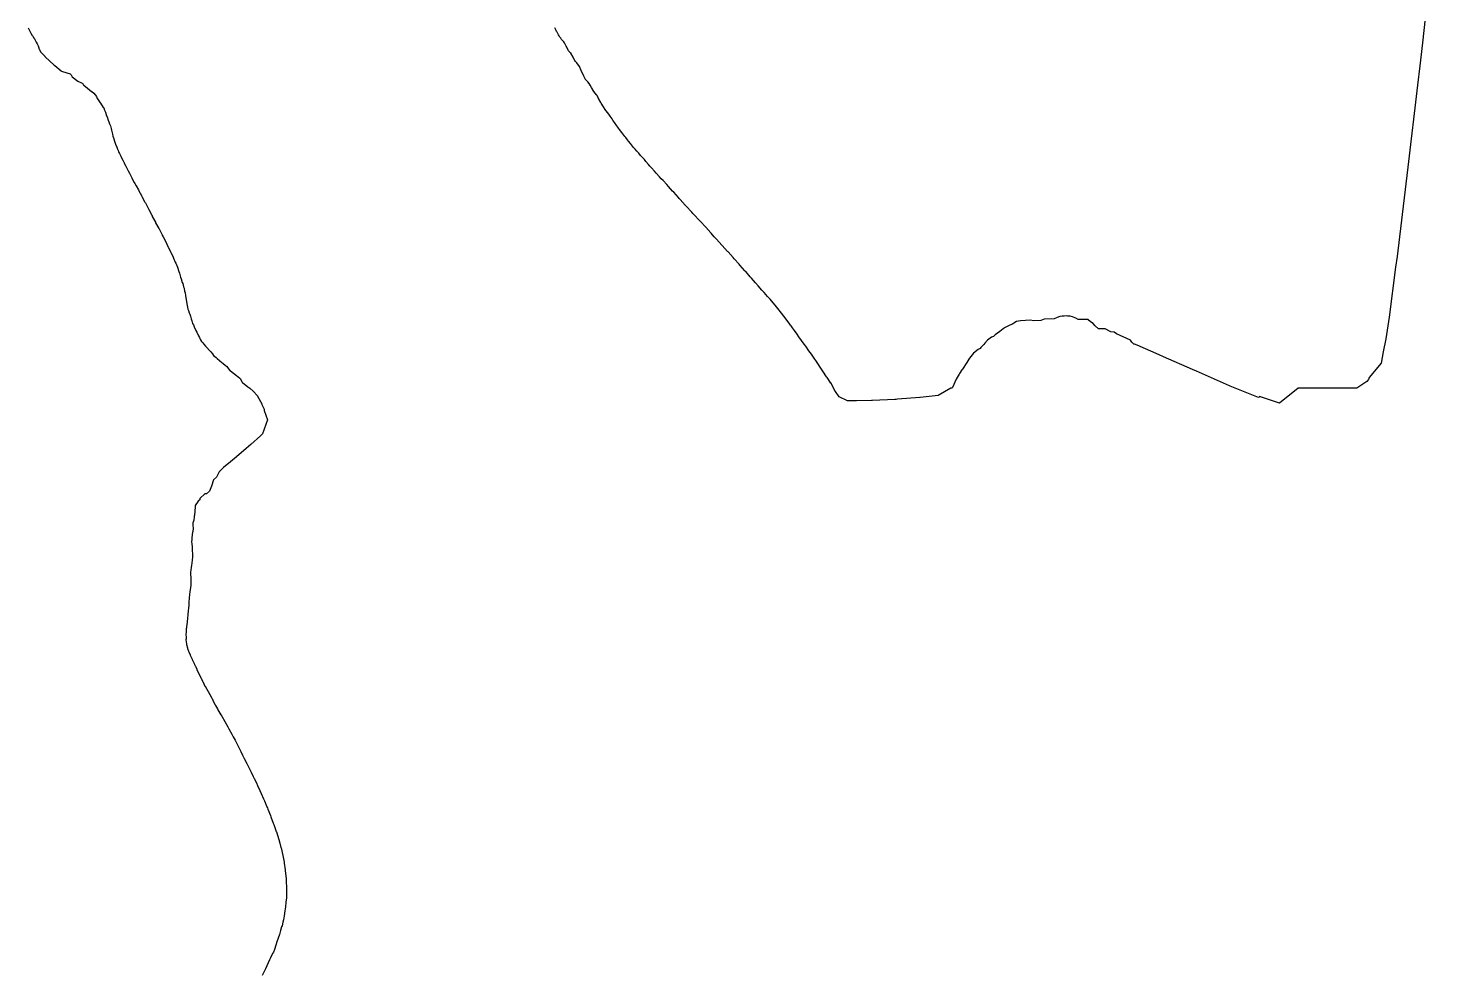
# Model space of a CAD drawing. Header units: metres. Extents: x 483462 to 484492, y 8428718 to 8429266.
# Drawn here: x 484007.09 to 484053.18, y 8428902.29 to 8428933.3 of the extents above; entities that cross this region are included whole.
import ezdxf

# ---------------------------------------------------------------- set-up
doc = ezdxf.new("R2010")
doc.units = ezdxf.units.M
doc.layers.add('C-TOPO-MINR', color=8, linetype='Continuous')

msp = doc.modelspace()

# ---------------------------------------------------------------- linework, layer by layer
at = {"layer": 'C-TOPO-MINR', "color": 8, "linetype": 'Continuous', "lineweight": -3, "elevation": 1194, "flags": 128}
for points in [[(484053.182, 8428934.752), (484052.966, 8428932.812), (484052.882, 8428932.055), (484052.809, 8428931.425), (484052.492, 8428928.723), (484052.212, 8428926.438), (484052.132, 8428925.792), (484052.085, 8428925.434), (484051.871, 8428923.795), (484051.761, 8428923.076), (484051.67, 8428922.649), (484051.613, 8428922.274), (484051.211, 8428921.811), (484051.194, 8428921.744), (484051.135, 8428921.678), (484050.812, 8428921.452), (484050.733, 8428921.452), (484049.321, 8428921.452), (484048.876, 8428921.452), (484048.261, 8428920.967), (484047.608, 8428921.183), (484047.592, 8428921.166), (484047.574, 8428921.15), (484046.809, 8428921.452), (484046.645, 8428921.524), (484046.625, 8428921.533), (484045.536, 8428922.011), (484045.404, 8428922.068), (484044.446, 8428922.492), (484044.308, 8428922.548), (484043.584, 8428922.87), (484043.499, 8428922.899), (484043.468, 8428922.905), (484043.412, 8428922.966), (484043.36, 8428923.03), (484042.9, 8428923.247), (484042.831, 8428923.299), (484042.721, 8428923.312), (484042.535, 8428923.405), (484042.314, 8428923.409), (484042.206, 8428923.504), (484042.13, 8428923.579), (484042.052, 8428923.64), (484041.954, 8428923.718), (484041.637, 8428923.715), (484041.562, 8428923.756), (484041.505, 8428923.784), (484041.459, 8428923.8), (484041.382, 8428923.82), (484041.335, 8428923.826), (484041.294, 8428923.829), (484041.244, 8428923.831), (484041.186, 8428923.829), (484041.114, 8428923.823), (484041.039, 8428923.809), (484040.946, 8428923.785), (484040.847, 8428923.735), (484040.527, 8428923.726), (484040.417, 8428923.685), (484040.167, 8428923.672), (484040.071, 8428923.688), (484039.74, 8428923.668), (484039.612, 8428923.653), (484039.521, 8428923.594), (484039.456, 8428923.553), (484039.391, 8428923.528), (484039.306, 8428923.484), (484039.242, 8428923.457), (484039.17, 8428923.406), (484039.059, 8428923.321), (484038.99, 8428923.265), (484038.915, 8428923.21), (484038.859, 8428923.159), (484038.789, 8428923.13), (484038.661, 8428923.037), (484038.575, 8428922.937), (484038.534, 8428922.897), (484038.478, 8428922.835), (484038.444, 8428922.797), (484038.414, 8428922.758), (484038.351, 8428922.729), (484038.193, 8428922.604), (484038.071, 8428922.446), (484038.045, 8428922.409), (484037.975, 8428922.299), (484037.838, 8428922.087), (484037.819, 8428922.057), (484037.742, 8428921.938), (484037.728, 8428921.914), (484037.632, 8428921.756), (484037.504, 8428921.481), (484037.503, 8428921.479), (484037.502, 8428921.478), (484037.481, 8428921.452), (484037.456, 8428921.452), (484037.036, 8428921.215), (484036.444, 8428921.152), (484036.428, 8428921.149), (484035.695, 8428921.093), (484035.655, 8428921.089), (484035.608, 8428921.086), (484034.875, 8428921.048), (484034.837, 8428921.046), (484034.349, 8428921.035), (484034.328, 8428921.036), (484034.065, 8428921.043), (484034.057, 8428921.043), (484033.783, 8428921.175), (484033.653, 8428921.352), (484033.652, 8428921.352), (484033.652, 8428921.353), (484033.597, 8428921.452), (484033.511, 8428921.616), (484033.505, 8428921.625), (484033.38, 8428921.812), (484033.367, 8428921.831), (484033.243, 8428922.016), (484033.223, 8428922.047), (484033.009, 8428922.366), (484032.975, 8428922.415), (484032.866, 8428922.577), (484032.822, 8428922.628), (484032.779, 8428922.69), (484032.677, 8428922.833), (484032.628, 8428922.904), (484032.457, 8428923.145), (484032.398, 8428923.228), (484032.311, 8428923.35), (484032.243, 8428923.443), (484032.222, 8428923.473), (484032.203, 8428923.502), (484032.181, 8428923.534), (484032.159, 8428923.567), (484032.135, 8428923.599), (484032.058, 8428923.698), (484032.034, 8428923.73), (484031.96, 8428923.823), (484031.878, 8428923.926), (484031.759, 8428924.076), (484031.669, 8428924.187), (484031.61, 8428924.262), (484031.505, 8428924.387), (484031.489, 8428924.405), (484031.473, 8428924.422), (484031.457, 8428924.437), (484031.441, 8428924.452), (484031.425, 8428924.468), (484031.308, 8428924.605), (484031.293, 8428924.62), (484031.239, 8428924.682), (484031.113, 8428924.827), (484031.028, 8428924.924), (484030.893, 8428925.077), (484030.852, 8428925.123), (484030.704, 8428925.289), (484030.695, 8428925.299), (484030.685, 8428925.309), (484030.676, 8428925.32), (484030.52, 8428925.496), (484030.512, 8428925.506), (484030.484, 8428925.536), (484030.325, 8428925.714), (484030.287, 8428925.756), (484030.125, 8428925.937), (484030.11, 8428925.953), (484029.935, 8428926.146), (484029.933, 8428926.15), (484029.93, 8428926.153), (484029.922, 8428926.162), (484029.742, 8428926.359), (484029.669, 8428926.438), (484029.563, 8428926.555), (484029.558, 8428926.561), (484029.387, 8428926.747), (484029.377, 8428926.758), (484029.213, 8428926.936), (484029.204, 8428926.948), (484029.193, 8428926.96), (484028.99, 8428927.182), (484028.969, 8428927.205), (484028.935, 8428927.242), (484028.747, 8428927.446), (484028.715, 8428927.48), (484028.546, 8428927.664), (484028.519, 8428927.697), (484028.492, 8428927.731), (484028.337, 8428927.899), (484028.301, 8428927.94), (484028.164, 8428928.089), (484028.107, 8428928.151), (484027.986, 8428928.283), (484027.927, 8428928.347), (484027.87, 8428928.409), (484027.76, 8428928.529), (484027.701, 8428928.594), (484027.603, 8428928.702), (484027.555, 8428928.755), (484027.505, 8428928.817), (484027.423, 8428928.908), (484027.371, 8428928.974), (484027.299, 8428929.055), (484027.248, 8428929.113), (484027.185, 8428929.186), (484027.122, 8428929.256), (484027.067, 8428929.319), (484027.017, 8428929.377), (484026.951, 8428929.457), (484026.914, 8428929.503), (484026.851, 8428929.58), (484026.818, 8428929.621), (484026.756, 8428929.698), (484026.724, 8428929.738), (484026.661, 8428929.819), (484026.628, 8428929.861), (484026.551, 8428929.966), (484026.521, 8428930.007), (484026.438, 8428930.123), (484026.414, 8428930.158), (484026.338, 8428930.271), (484026.31, 8428930.312), (484026.247, 8428930.405), (484026.224, 8428930.439), (484026.163, 8428930.514), (484026.1, 8428930.593), (484026.083, 8428930.619), (484026.022, 8428930.715), (484025.952, 8428930.831), (484025.94, 8428930.851), (484025.866, 8428930.981), (484025.857, 8428930.995), (484025.803, 8428931.09), (484025.797, 8428931.101), (484025.752, 8428931.155), (484025.706, 8428931.21), (484025.633, 8428931.343), (484025.632, 8428931.346), (484025.588, 8428931.425), (484025.558, 8428931.479), (484025.507, 8428931.532), (484025.457, 8428931.584), (484025.454, 8428931.588), (484025.45, 8428931.591), (484025.382, 8428931.719), (484025.378, 8428931.725), (484025.376, 8428931.731), (484025.296, 8428931.89), (484025.293, 8428931.898), (484025.289, 8428931.906), (484025.233, 8428932.035), (484025.154, 8428932.156), (484025.115, 8428932.19), (484025.101, 8428932.203), (484025.08, 8428932.229), (484025.074, 8428932.243), (484025.03, 8428932.346), (484024.954, 8428932.473), (484024.921, 8428932.502), (484024.904, 8428932.517), (484024.872, 8428932.557), (484024.815, 8428932.675), (484024.803, 8428932.701), (484024.748, 8428932.814), (484024.72, 8428932.845), (484024.698, 8428932.869), (484024.67, 8428932.899), (484024.645, 8428932.925), (484024.62, 8428932.964), (484024.594, 8428933.001), (484024.567, 8428933.043), (484024.544, 8428933.08), (484024.501, 8428933.164), (484024.485, 8428933.193), (484024.469, 8428933.225), (484024.428, 8428933.307)], [(484007.094, 8428933.313), (484007.13, 8428933.245), (484007.165, 8428933.172), (484007.186, 8428933.13), (484007.235, 8428933.054), (484007.251, 8428933.03), (484007.298, 8428932.957), (484007.313, 8428932.935), (484007.329, 8428932.902), (484007.365, 8428932.832), (484007.39, 8428932.783), (484007.423, 8428932.711), (484007.436, 8428932.685), (484007.463, 8428932.607), (484007.468, 8428932.591), (484007.5, 8428932.514), (484007.642, 8428932.375), (484007.648, 8428932.362), (484007.67, 8428932.341), (484007.947, 8428932.092), (484007.977, 8428932.065), (484008.183, 8428931.898), (484008.197, 8428931.887), (484008.366, 8428931.825), (484008.482, 8428931.79), (484008.49, 8428931.787), (484008.503, 8428931.774), (484008.508, 8428931.764), (484008.545, 8428931.698), (484008.734, 8428931.556), (484008.88, 8428931.493), (484008.881, 8428931.492), (484008.883, 8428931.49), (484008.884, 8428931.49), (484008.923, 8428931.427), (484008.925, 8428931.425), (484009.047, 8428931.328), (484009.049, 8428931.327), (484009.186, 8428931.219), (484009.191, 8428931.214), (484009.258, 8428931.159), (484009.342, 8428931.045), (484009.366, 8428930.984), (484009.375, 8428930.972), (484009.467, 8428930.842), (484009.479, 8428930.826), (484009.571, 8428930.693), (484009.583, 8428930.672), (484009.613, 8428930.601), (484009.64, 8428930.529), (484009.68, 8428930.416), (484009.696, 8428930.378), (484009.736, 8428930.266), (484009.75, 8428930.22), (484009.777, 8428930.153), (484009.802, 8428930.088), (484009.824, 8428929.996), (484009.839, 8428929.937), (484009.87, 8428929.814), (484009.887, 8428929.746), (484009.905, 8428929.689), (484009.953, 8428929.551), (484009.977, 8428929.483), (484010.013, 8428929.387), (484010.039, 8428929.32), (484010.057, 8428929.275), (484010.075, 8428929.231), (484010.102, 8428929.17), (484010.143, 8428929.088), (484010.173, 8428929.028), (484010.209, 8428928.956), (484010.243, 8428928.891), (484010.253, 8428928.865), (484010.264, 8428928.84), (484010.307, 8428928.758), (484010.332, 8428928.71), (484010.385, 8428928.61), (484010.427, 8428928.531), (484010.486, 8428928.421), (484010.508, 8428928.38), (484010.524, 8428928.347), (484010.589, 8428928.226), (484010.612, 8428928.183), (484010.651, 8428928.111), (484010.723, 8428927.978), (484010.742, 8428927.943), (484010.823, 8428927.793), (484010.833, 8428927.776), (484010.843, 8428927.758), (484010.853, 8428927.736), (484010.939, 8428927.577), (484010.954, 8428927.548), (484011.045, 8428927.379), (484011.068, 8428927.337), (484011.167, 8428927.152), (484011.176, 8428927.134), (484011.18, 8428927.12), (484011.181, 8428927.111), (484011.183, 8428927.101), (484011.287, 8428926.912), (484011.293, 8428926.9), (484011.397, 8428926.707), (484011.404, 8428926.695), (484011.509, 8428926.497), (484011.51, 8428926.495), (484011.51, 8428926.494), (484011.51, 8428926.493), (484011.54, 8428926.438), (484011.612, 8428926.295), (484011.614, 8428926.291), (484011.616, 8428926.287), (484011.709, 8428926.099), (484011.714, 8428926.088), (484011.793, 8428925.921), (484011.801, 8428925.905), (484011.868, 8428925.762), (484011.879, 8428925.736), (484011.939, 8428925.602), (484011.952, 8428925.57), (484012.008, 8428925.433), (484012.057, 8428925.291), (484012.073, 8428925.24), (484012.115, 8428925.103), (484012.131, 8428925.053), (484012.163, 8428924.932), (484012.184, 8428924.894), (484012.207, 8428924.789), (484012.229, 8428924.747), (484012.246, 8428924.65), (484012.26, 8428924.591), (484012.276, 8428924.5), (484012.288, 8428924.43), (484012.307, 8428924.308), (484012.319, 8428924.23), (484012.339, 8428924.118), (484012.351, 8428924.056), (484012.374, 8428924.011), (484012.391, 8428923.938), (484012.416, 8428923.891), (484012.435, 8428923.824), (484012.462, 8428923.732), (484012.484, 8428923.667), (484012.507, 8428923.584), (484012.533, 8428923.535), (484012.559, 8428923.47), (484012.615, 8428923.357), (484012.645, 8428923.294), (484012.703, 8428923.176), (484012.735, 8428923.119), (484012.745, 8428923.087), (484012.771, 8428923.041), (484012.8, 8428922.991), (484012.848, 8428922.953), (484012.882, 8428922.906), (484012.936, 8428922.843), (484012.971, 8428922.802), (484013.071, 8428922.684), (484013.105, 8428922.649), (484013.161, 8428922.581), (484013.196, 8428922.534), (484013.281, 8428922.463), (484013.313, 8428922.433), (484013.473, 8428922.299), (484013.503, 8428922.274), (484013.592, 8428922.199), (484013.621, 8428922.176), (484013.73, 8428922.04), (484013.753, 8428922.023), (484013.948, 8428921.874), (484014.059, 8428921.788), (484014.072, 8428921.778), (484014.142, 8428921.655), (484014.15, 8428921.648), (484014.325, 8428921.505), (484014.327, 8428921.504), (484014.386, 8428921.452), (484014.497, 8428921.354), (484014.639, 8428921.206), (484014.638, 8428921.195), (484014.782, 8428920.941), (484014.791, 8428920.915), (484014.862, 8428920.762), (484014.864, 8428920.727), (484014.968, 8428920.419), (484014.806, 8428919.955), (484014.741, 8428919.886), (484014.426, 8428919.601), (484014.269, 8428919.47), (484013.951, 8428919.202), (484013.753, 8428919.039), (484013.522, 8428918.846), (484013.381, 8428918.708), (484013.29, 8428918.53), (484013.197, 8428918.443), (484013.129, 8428918.236), (484013.107, 8428918.183), (484013.062, 8428918.068), (484012.961, 8428917.979), (484012.913, 8428917.985), (484012.745, 8428917.829), (484012.745, 8428917.785), (484012.696, 8428917.736), (484012.597, 8428917.593), (484012.592, 8428917.524), (484012.584, 8428917.448), (484012.584, 8428917.432), (484012.583, 8428917.414), (484012.566, 8428917.267), (484012.565, 8428917.255), (484012.563, 8428917.24), (484012.546, 8428917.102), (484012.542, 8428917.091), (484012.539, 8428917.081), (484012.521, 8428917.032), (484012.512, 8428916.924), (484012.522, 8428916.861), (484012.523, 8428916.854), (484012.524, 8428916.846), (484012.512, 8428916.738), (484012.511, 8428916.732), (484012.51, 8428916.727), (484012.486, 8428916.536), (484012.486, 8428916.534), (484012.479, 8428916.466), (484012.473, 8428916.414), (484012.473, 8428916.412), (484012.482, 8428916.329), (484012.482, 8428916.326), (484012.493, 8428916.25), (484012.495, 8428916.182), (484012.495, 8428916.178), (484012.497, 8428916.112), (484012.498, 8428916.105), (484012.503, 8428916.022), (484012.506, 8428915.93), (484012.503, 8428915.91), (484012.49, 8428915.796), (484012.467, 8428915.624), (484012.46, 8428915.566), (484012.447, 8428915.456), (484012.442, 8428915.417), (484012.444, 8428915.331), (484012.444, 8428915.318), (484012.448, 8428915.236), (484012.449, 8428915.222), (484012.449, 8428915.209), (484012.452, 8428915.129), (484012.452, 8428915.114), (484012.453, 8428915.037), (484012.447, 8428914.985), (484012.437, 8428914.894), (484012.421, 8428914.765), (484012.407, 8428914.654), (484012.398, 8428914.576), (484012.397, 8428914.52), (484012.389, 8428914.45), (484012.388, 8428914.395), (484012.387, 8428914.355), (484012.382, 8428914.297), (484012.38, 8428914.275), (484012.378, 8428914.253), (484012.373, 8428914.197), (484012.367, 8428914.156), (484012.36, 8428914.107), (484012.354, 8428914.037), (484012.347, 8428913.99), (484012.338, 8428913.899), (484012.326, 8428913.763), (484012.318, 8428913.683), (484012.311, 8428913.602), (484012.306, 8428913.572), (484012.302, 8428913.542), (484012.295, 8428913.499), (484012.292, 8428913.424), (484012.291, 8428913.379), (484012.292, 8428913.246), (484012.292, 8428913.208), (484012.29, 8428913.177), (484012.308, 8428913.05), (484012.313, 8428913.022), (484012.335, 8428912.921), (484012.342, 8428912.891), (484012.372, 8428912.811), (484012.38, 8428912.79), (484012.416, 8428912.71), (484012.423, 8428912.693), (484012.429, 8428912.673), (484012.481, 8428912.562), (484012.489, 8428912.547), (484012.497, 8428912.532), (484012.541, 8428912.442), (484012.548, 8428912.426), (484012.569, 8428912.384), (484012.574, 8428912.373), (484012.594, 8428912.329), (484012.599, 8428912.318), (484012.643, 8428912.218), (484012.649, 8428912.205), (484012.713, 8428912.066), (484012.718, 8428912.054), (484012.722, 8428912.045), (484012.784, 8428911.925), (484012.788, 8428911.918), (484012.838, 8428911.821), (484012.842, 8428911.812), (484012.877, 8428911.737), (484012.913, 8428911.66), (484012.917, 8428911.654), (484012.974, 8428911.554), (484012.976, 8428911.552), (484013.018, 8428911.48), (484013.076, 8428911.381), (484013.143, 8428911.263), (484013.148, 8428911.254), (484013.199, 8428911.144), (484013.248, 8428911.04), (484013.259, 8428911.021), (484013.322, 8428910.911), (484013.339, 8428910.882), (484013.442, 8428910.707), (484013.466, 8428910.666), (484013.567, 8428910.49), (484013.666, 8428910.314), (484013.701, 8428910.252), (484013.799, 8428910.075), (484013.845, 8428909.993), (484013.905, 8428909.88), (484013.948, 8428909.787), (484014.004, 8428909.684), (484014.046, 8428909.594), (484014.093, 8428909.504), (484014.155, 8428909.383), (484014.208, 8428909.281), (484014.292, 8428909.117), (484014.351, 8428909), (484014.405, 8428908.894), (484014.439, 8428908.822), (484014.504, 8428908.687), (484014.534, 8428908.62), (484014.605, 8428908.471), (484014.644, 8428908.385), (484014.717, 8428908.226), (484014.765, 8428908.12), (484014.841, 8428907.947), (484014.869, 8428907.884), (484014.951, 8428907.688), (484014.968, 8428907.649), (484014.984, 8428907.613), (484015.067, 8428907.403), (484015.082, 8428907.363), (484015.164, 8428907.146), (484015.178, 8428907.105), (484015.258, 8428906.879), (484015.264, 8428906.862), (484015.343, 8428906.614), (484015.344, 8428906.611), (484015.346, 8428906.607), (484015.378, 8428906.494), (484015.414, 8428906.351), (484015.417, 8428906.338), (484015.475, 8428906.086), (484015.519, 8428905.862), (484015.525, 8428905.831), (484015.558, 8428905.619), (484015.556, 8428905.579), (484015.582, 8428905.326), (484015.587, 8428905.245), (484015.597, 8428905.018), (484015.598, 8428904.911), (484015.593, 8428904.693), (484015.578, 8428904.556), (484015.565, 8428904.401), (484015.547, 8428904.263), (484015.519, 8428904.099), (484015.496, 8428903.973), (484015.48, 8428903.889), (484015.455, 8428903.774), (484015.437, 8428903.741), (484015.398, 8428903.62), (484015.362, 8428903.489), (484015.282, 8428903.243), (484015.248, 8428903.139), (484015.2, 8428902.992), (484015.166, 8428902.904), (484015.141, 8428902.866), (484015.072, 8428902.72), (484015.042, 8428902.649), (484014.904, 8428902.359), (484014.881, 8428902.312), (484014.801, 8428902.142)]]:
    msp.add_lwpolyline(points, dxfattribs=at)

doc.saveas('drawing.dxf')
